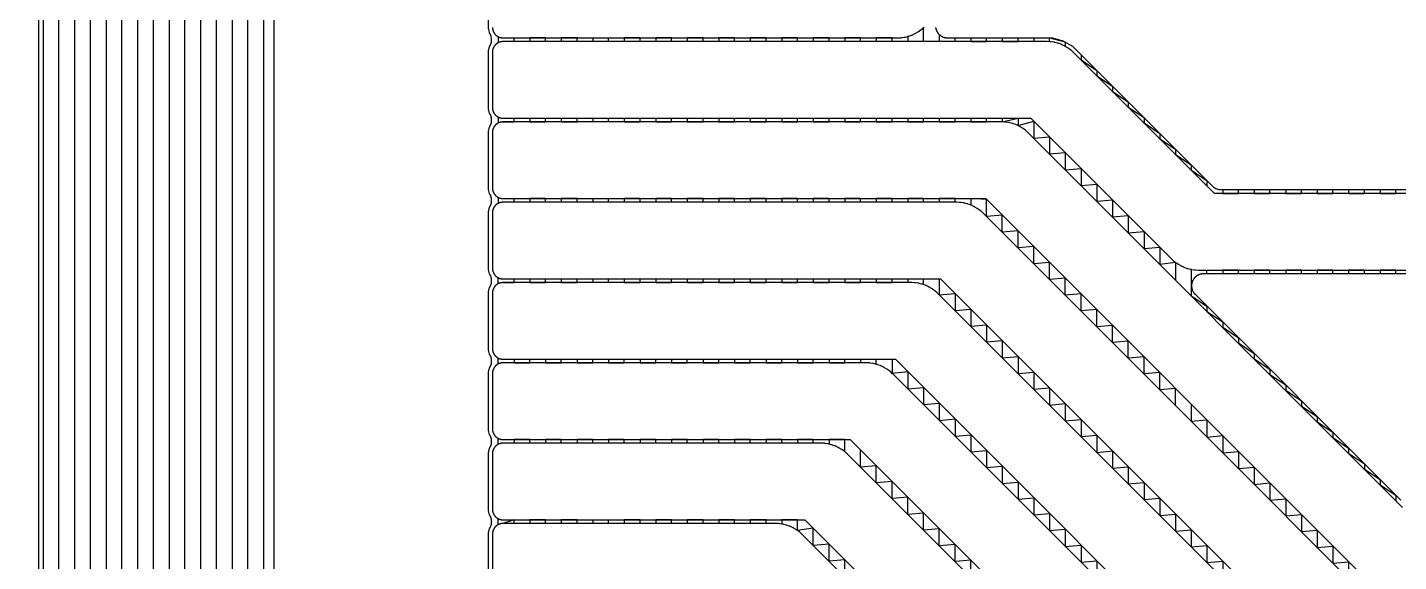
# Model space of a CAD drawing. Header units: metres. Extents: x 141.4 to 191.3, y -114.8 to -61.9.
# Drawn here: x 174.16 to 185.26, y -82.17 to -77.85 of the extents above; entities that cross this region are included whole.
import ezdxf

# ---------------------------------------------------------------- set-up
doc = ezdxf.new("R2010")
doc.units = ezdxf.units.M

msp = doc.modelspace()

# ---------------------------------------------------------------- linework, layer by layer
for points in [[(174.287, -65.08), (174.287, -87.218), (174.16, -87.218), (174.16, -86.706)], [(174.16, -86.171), (174.16, -86.361), (174.415, -87.218), (174.415, -65.08), (174.542, -65.08), (174.542, -87.218), (174.67, -87.218), (174.67, -65.08), (174.797, -65.08), (174.797, -87.22)], [(174.251, -86.075), (174.251, -65.08), (176.155, -65.08), (176.155, -88.292)], [(174.925, -87.243), (174.925, -65.08), (175.052, -65.08), (175.052, -87.299)], [(175.18, -87.399), (175.18, -65.08), (175.307, -65.08), (175.307, -87.526)], [(175.435, -87.654), (175.435, -65.08), (175.562, -65.08), (175.562, -87.781)], [(175.69, -87.909), (175.69, -65.08), (175.817, -65.08), (175.817, -88.036)], [(175.945, -88.164), (175.945, -65.08), (176.072, -65.08), (176.072, -88.291)], [(177.894, -82.409), (177.894, -81.937), (177.896, -81.93), (177.901, -81.903), (177.902, -81.902), (177.903, -81.9), (177.904, -81.898), (177.905, -81.896), (177.906, -81.894), (177.907, -81.893), (177.908, -81.891), (177.909, -81.889), (177.91, -81.887), (177.912, -81.883), (177.912, -81.881), (177.913, -81.879), (177.914, -81.877), (177.914, -81.875), (177.915, -81.873), (177.916, -81.871), (177.916, -81.869), (177.916, -81.867), (177.917, -81.865), (177.917, -81.863), (177.917, -81.861), (177.918, -81.859), (177.918, -81.856), (177.918, -81.854), (177.918, -81.852), (177.918, -81.85), (177.918, -81.848), (177.918, -81.846), (177.918, -81.844), (177.918, -81.842), (177.917, -81.84), (177.917, -81.838), (177.917, -81.836), (177.916, -81.834), (177.915, -81.825), (177.914, -81.823), (177.914, -81.821), (177.913, -81.819), (177.913, -81.817), (177.912, -81.815), (177.911, -81.813), (177.911, -81.811), (177.91, -81.809), (177.909, -81.807), (177.908, -81.805), (177.907, -81.803), (177.906, -81.802), (177.905, -81.8), (177.904, -81.798), (177.903, -81.796), (177.902, -81.794), (177.901, -81.793), (177.894, -81.759), (177.894, -81.287), (177.896, -81.28), (177.901, -81.253), (177.902, -81.252), (177.903, -81.25), (177.904, -81.248), (177.905, -81.246), (177.906, -81.244), (177.907, -81.243), (177.908, -81.241), (177.909, -81.239), (177.91, -81.237), (177.912, -81.233), (177.912, -81.231), (177.913, -81.229), (177.914, -81.227), (177.914, -81.225), (177.915, -81.223), (177.916, -81.221), (177.916, -81.219), (177.916, -81.217), (177.917, -81.215), (177.917, -81.213), (177.917, -81.211), (177.918, -81.209), (177.918, -81.206), (177.918, -81.204), (177.918, -81.202), (177.918, -81.2), (177.918, -81.198), (177.918, -81.196), (177.918, -81.194), (177.918, -81.192), (177.917, -81.19), (177.917, -81.188), (177.917, -81.186), (177.916, -81.184), (177.915, -81.175), (177.914, -81.173), (177.914, -81.171), (177.913, -81.169), (177.913, -81.167), (177.912, -81.165), (177.911, -81.163), (177.911, -81.161), (177.91, -81.159), (177.909, -81.157), (177.908, -81.155), (177.907, -81.153), (177.906, -81.152), (177.905, -81.15), (177.904, -81.148), (177.903, -81.146), (177.902, -81.144), (177.901, -81.143), (177.894, -81.109), (177.894, -80.637), (177.901, -80.603), (177.902, -80.602), (177.903, -80.6), (177.904, -80.598), (177.905, -80.596), (177.906, -80.594), (177.907, -80.593), (177.908, -80.591), (177.909, -80.589), (177.91, -80.587), (177.912, -80.583), (177.912, -80.581), (177.913, -80.579), (177.914, -80.577), (177.914, -80.575), (177.915, -80.573), (177.916, -80.571), (177.916, -80.569), (177.916, -80.567), (177.917, -80.565), (177.917, -80.563), (177.917, -80.561), (177.918, -80.559), (177.918, -80.556), (177.918, -80.554), (177.918, -80.552), (177.918, -80.55), (177.918, -80.548), (177.918, -80.546), (177.918, -80.544), (177.918, -80.542), (177.917, -80.54), (177.917, -80.538), (177.917, -80.536), (177.916, -80.534), (177.915, -80.525), (177.914, -80.523), (177.914, -80.521), (177.913, -80.519), (177.913, -80.517), (177.912, -80.515), (177.911, -80.513), (177.911, -80.511), (177.91, -80.509), (177.909, -80.507), (177.908, -80.505), (177.907, -80.503), (177.906, -80.502), (177.905, -80.5), (177.904, -80.498), (177.903, -80.496), (177.902, -80.494), (177.901, -80.493), (177.894, -80.459), (177.894, -79.987), (177.901, -79.953), (177.902, -79.952), (177.903, -79.95), (177.904, -79.948), (177.905, -79.946), (177.906, -79.944), (177.907, -79.943), (177.908, -79.941), (177.909, -79.939), (177.91, -79.937), (177.912, -79.933), (177.912, -79.931), (177.913, -79.929), (177.914, -79.927), (177.914, -79.925), (177.915, -79.923), (177.916, -79.921), (177.916, -79.919), (177.916, -79.917), (177.917, -79.915), (177.917, -79.913), (177.917, -79.911), (177.918, -79.909), (177.918, -79.906), (177.918, -79.904), (177.918, -79.902), (177.918, -79.9), (177.918, -79.898), (177.918, -79.896), (177.918, -79.894), (177.918, -79.892), (177.917, -79.89), (177.917, -79.888), (177.917, -79.886), (177.916, -79.884), (177.915, -79.875), (177.914, -79.873), (177.914, -79.871), (177.913, -79.869), (177.913, -79.867), (177.912, -79.865), (177.911, -79.863), (177.911, -79.861), (177.91, -79.859), (177.909, -79.857), (177.908, -79.855), (177.907, -79.853), (177.906, -79.852), (177.905, -79.85), (177.904, -79.848), (177.903, -79.846), (177.902, -79.844), (177.901, -79.843), (177.894, -79.809), (177.894, -79.337), (177.896, -79.33), (177.901, -79.303), (177.902, -79.302), (177.903, -79.3), (177.904, -79.298), (177.905, -79.296), (177.906, -79.294), (177.907, -79.293), (177.908, -79.291), (177.909, -79.289), (177.91, -79.287), (177.912, -79.283), (177.912, -79.281), (177.913, -79.279), (177.914, -79.277), (177.914, -79.275), (177.915, -79.273), (177.916, -79.271), (177.916, -79.269), (177.916, -79.267), (177.917, -79.265), (177.917, -79.263), (177.917, -79.261), (177.918, -79.259), (177.918, -79.256), (177.918, -79.254), (177.918, -79.252), (177.918, -79.25), (177.918, -79.248), (177.918, -79.246), (177.918, -79.244), (177.918, -79.242), (177.917, -79.24), (177.917, -79.238), (177.917, -79.236), (177.916, -79.234), (177.915, -79.225), (177.914, -79.223), (177.914, -79.221), (177.913, -79.219), (177.913, -79.217), (177.912, -79.215), (177.911, -79.213), (177.911, -79.211), (177.91, -79.209), (177.909, -79.207), (177.908, -79.205), (177.907, -79.203), (177.906, -79.202), (177.905, -79.2), (177.904, -79.198), (177.903, -79.196), (177.902, -79.194), (177.901, -79.193), (177.894, -79.159), (177.894, -78.687), (177.899, -78.666), (177.901, -78.653), (177.902, -78.652), (177.903, -78.65), (177.904, -78.648), (177.905, -78.646), (177.906, -78.644), (177.907, -78.643), (177.908, -78.641), (177.909, -78.639), (177.91, -78.637), (177.912, -78.633), (177.912, -78.631), (177.913, -78.629), (177.914, -78.627), (177.914, -78.625), (177.915, -78.623), (177.916, -78.621), (177.916, -78.619), (177.916, -78.617), (177.917, -78.615), (177.917, -78.613), (177.917, -78.611), (177.918, -78.609), (177.918, -78.606), (177.918, -78.604), (177.918, -78.602), (177.918, -78.6), (177.918, -78.598), (177.918, -78.596), (177.918, -78.594), (177.918, -78.592), (177.917, -78.59), (177.917, -78.588), (177.917, -78.586), (177.916, -78.584), (177.915, -78.575), (177.914, -78.573), (177.914, -78.571), (177.913, -78.569), (177.913, -78.567), (177.912, -78.565), (177.911, -78.563), (177.911, -78.561), (177.91, -78.559), (177.909, -78.557), (177.908, -78.555), (177.907, -78.553), (177.906, -78.552), (177.905, -78.55), (177.904, -78.548), (177.903, -78.546), (177.902, -78.544), (177.901, -78.543), (177.894, -78.509), (177.894, -78.037), (177.901, -78.003), (177.902, -78.002), (177.903, -78), (177.904, -77.998), (177.905, -77.996), (177.906, -77.994), (177.907, -77.993), (177.908, -77.991), (177.909, -77.989), (177.91, -77.987), (177.912, -77.983), (177.912, -77.981), (177.913, -77.979), (177.914, -77.977), (177.914, -77.975), (177.915, -77.973), (177.916, -77.971), (177.916, -77.969), (177.916, -77.967), (177.917, -77.965), (177.917, -77.963), (177.917, -77.961), (177.918, -77.959), (177.918, -77.956), (177.918, -77.954), (177.918, -77.952), (177.918, -77.95), (177.918, -77.948), (177.918, -77.946), (177.918, -77.944), (177.918, -77.942), (177.917, -77.94), (177.917, -77.938), (177.917, -77.936), (177.916, -77.934), (177.915, -77.925), (177.914, -77.923), (177.914, -77.921), (177.913, -77.919), (177.913, -77.917), (177.912, -77.915), (177.911, -77.913), (177.911, -77.911), (177.91, -77.909), (177.909, -77.907), (177.908, -77.905), (177.907, -77.903), (177.906, -77.902), (177.905, -77.9), (177.904, -77.898), (177.903, -77.896), (177.902, -77.894), (177.901, -77.893), (177.895, -77.86), (177.894, -77.859), (177.894, -77.387)], [(177.925, -77.848), (177.925, -77.85), (177.925, -77.852), (177.925, -77.854), (177.925, -77.856), (177.926, -77.858), (177.926, -77.86), (177.926, -77.863), (177.927, -77.865), (177.927, -77.867), (177.928, -77.869), (177.928, -77.871), (177.929, -77.873), (177.929, -77.875), (177.93, -77.877), (177.931, -77.879), (177.931, -77.881), (177.932, -77.882), (177.933, -77.884), (177.934, -77.886), (177.935, -77.888), (177.936, -77.89), (177.937, -77.892), (177.938, -77.893), (177.939, -77.895), (177.941, -77.897), (177.942, -77.899), (177.943, -77.9), (177.944, -77.902), (177.946, -77.904), (177.947, -77.905), (177.948, -77.907), (177.95, -77.908), (177.951, -77.91), (177.953, -77.911), (177.954, -77.912), (177.956, -77.914), (177.958, -77.915), (177.959, -77.916), (177.961, -77.917), (177.963, -77.919), (177.965, -77.92), (177.966, -77.921), (177.968, -77.922), (177.97, -77.923), (177.972, -77.924), (177.974, -77.925), (177.976, -77.926), (177.977, -77.927), (177.979, -77.927), (177.981, -77.928), (177.983, -77.929), (177.985, -77.929), (177.987, -77.93), (177.989, -77.93), (177.991, -77.931), (177.993, -77.931), (177.995, -77.932), (177.998, -77.932), (178, -77.932), (178.002, -77.933), (178.004, -77.933), (178.006, -77.933), (178.008, -77.933), (178.01, -77.933), (178.806, -77.933), (178.806, -77.933), (178.808, -77.933), (178.81, -77.933), (181.203, -77.933), (181.205, -77.933), (181.207, -77.933), (181.229, -77.932), (181.231, -77.932), (181.233, -77.932), (181.235, -77.931), (181.238, -77.931), (181.259, -77.928), (181.261, -77.928), (181.263, -77.927), (181.266, -77.927), (181.268, -77.926), (181.289, -77.921), (181.291, -77.92), (181.293, -77.92), (181.295, -77.919), (181.297, -77.918), (181.318, -77.911), (181.32, -77.91), (181.322, -77.91), (181.324, -77.909), (181.325, -77.908), (181.345, -77.898), (181.347, -77.897), (181.349, -77.896), (181.351, -77.895), (181.353, -77.894), (181.372, -77.883), (181.374, -77.882), (181.375, -77.881), (181.377, -77.88), (181.379, -77.878), (181.396, -77.865), (181.398, -77.864), (181.4, -77.863), (181.401, -77.861), (181.403, -77.86), (181.419, -77.845)], [(177.972, -77.924), (177.972, -77.972)], [(178.737, -77.933), (178.737, -77.963), (178.61, -77.963), (178.61, -77.933), (178.482, -77.933), (178.482, -77.963), (178.355, -77.963), (178.355, -77.933), (178.227, -77.933), (178.227, -77.963), (178.1, -77.963), (178.1, -77.933)], [(181.287, -77.921), (181.287, -77.963), (181.16, -77.963), (181.16, -77.933), (181.032, -77.933), (181.032, -77.963), (180.905, -77.963), (180.905, -77.933), (180.777, -77.933), (180.777, -77.963), (180.65, -77.963), (180.65, -77.933), (180.522, -77.933), (180.522, -77.963), (180.395, -77.963), (180.395, -77.933), (180.267, -77.933), (180.267, -77.963), (180.14, -77.963), (180.14, -77.933), (180.012, -77.933), (180.012, -77.963), (179.885, -77.963), (179.885, -77.933), (179.757, -77.933), (179.757, -77.963), (179.63, -77.963), (179.63, -77.933), (179.502, -77.933), (179.502, -77.963), (179.375, -77.963), (179.375, -77.933), (179.247, -77.933), (179.247, -77.963), (179.12, -77.963), (179.12, -77.933), (178.992, -77.933), (178.992, -77.963), (178.865, -77.963), (178.865, -77.933)], [(181.542, -77.907), (181.542, -77.963), (181.415, -77.963), (181.415, -77.849)], [(181.512, -77.848), (181.513, -77.851), (181.513, -77.853), (181.514, -77.855), (181.514, -77.857), (181.515, -77.859), (181.515, -77.861), (181.516, -77.863), (181.516, -77.865), (181.517, -77.867), (181.518, -77.869), (181.521, -77.877), (181.522, -77.879), (181.523, -77.88), (181.524, -77.882), (181.525, -77.884), (181.526, -77.886), (181.527, -77.888), (181.528, -77.89), (181.529, -77.891), (181.53, -77.893), (181.532, -77.895), (181.533, -77.896), (181.534, -77.898), (181.536, -77.9), (181.537, -77.901), (181.538, -77.903), (181.54, -77.904), (181.541, -77.906), (181.543, -77.907), (181.544, -77.908), (181.546, -77.91), (181.548, -77.911), (181.549, -77.912), (181.551, -77.914), (181.553, -77.915), (181.554, -77.916), (181.556, -77.917), (181.558, -77.918), (181.56, -77.919), (181.562, -77.92), (181.564, -77.921), (181.565, -77.922), (181.567, -77.923), (181.575, -77.926), (181.577, -77.927), (181.579, -77.928), (181.581, -77.928), (181.583, -77.929), (181.585, -77.929), (181.587, -77.93), (181.589, -77.93), (181.591, -77.931), (181.593, -77.931), (181.596, -77.932), (181.598, -77.932), (181.6, -77.932), (181.602, -77.932), (181.604, -77.932), (181.606, -77.932), (181.608, -77.932), (182.458, -77.932), (182.544, -77.956), (182.622, -78.001), (183.755, -79.133), (183.756, -79.135), (183.758, -79.136), (183.759, -79.137), (183.761, -79.139), (183.763, -79.14), (183.764, -79.141), (183.766, -79.143), (183.768, -79.144), (183.769, -79.145), (183.771, -79.146), (183.773, -79.147), (183.775, -79.148), (183.777, -79.149), (183.779, -79.15), (183.78, -79.151), (183.782, -79.152), (183.79, -79.155), (183.792, -79.156), (183.794, -79.157), (183.796, -79.157), (183.798, -79.158), (183.8, -79.158), (183.802, -79.159), (183.804, -79.159), (183.806, -79.16), (183.808, -79.16), (183.811, -79.161), (183.813, -79.161), (183.815, -79.161), (183.817, -79.161), (183.819, -79.161), (183.821, -79.161), (183.823, -79.161), (186.724, -79.161)], [(181.67, -77.963), (181.67, -77.932), (181.797, -77.932), (181.797, -77.963), (181.925, -77.963), (181.925, -77.932), (182.052, -77.932), (182.052, -77.963), (182.18, -77.963), (182.18, -77.932), (182.307, -77.932), (182.307, -77.963)], [(182.435, -77.964), (182.435, -77.932), (182.562, -77.966), (182.562, -78.001)], [(186.811, -79.192), (183.77, -79.192), (182.632, -78.054), (182.631, -78.052), (182.629, -78.051), (182.613, -78.036), (182.611, -78.035), (182.61, -78.033), (182.608, -78.032), (182.606, -78.031), (182.589, -78.018), (182.587, -78.016), (182.585, -78.015), (182.584, -78.014), (182.582, -78.013), (182.563, -78.002), (182.561, -78.001), (182.559, -78), (182.557, -77.999), (182.555, -77.998), (182.535, -77.988), (182.534, -77.987), (182.532, -77.986), (182.53, -77.986), (182.528, -77.985), (182.507, -77.978), (182.507, -77.978), (182.505, -77.977), (182.503, -77.976), (182.501, -77.976), (182.499, -77.975), (182.478, -77.97), (182.476, -77.969), (182.473, -77.969), (182.471, -77.968), (182.469, -77.968), (182.448, -77.965), (182.445, -77.965), (182.443, -77.964), (182.441, -77.964), (182.439, -77.964), (182.417, -77.963), (182.415, -77.963), (182.413, -77.963), (178.81, -77.963), (178.808, -77.963), (178.806, -77.963), (178.806, -77.963), (178.01, -77.963), (178.008, -77.963), (178.006, -77.963), (178.004, -77.963), (178.002, -77.963), (178, -77.964), (177.998, -77.964), (177.995, -77.964), (177.993, -77.965), (177.991, -77.965), (177.989, -77.966), (177.987, -77.966), (177.985, -77.967), (177.983, -77.967), (177.981, -77.968), (177.979, -77.969), (177.977, -77.969), (177.976, -77.97), (177.974, -77.971), (177.972, -77.972), (177.97, -77.973), (177.968, -77.974), (177.966, -77.975), (177.965, -77.976), (177.963, -77.977), (177.961, -77.979), (177.959, -77.98), (177.958, -77.981), (177.956, -77.982), (177.954, -77.984), (177.953, -77.985), (177.951, -77.986), (177.95, -77.988), (177.948, -77.989), (177.947, -77.991), (177.946, -77.992), (177.944, -77.994), (177.943, -77.996), (177.942, -77.997), (177.941, -77.999), (177.939, -78.001), (177.938, -78.003), (177.937, -78.004), (177.936, -78.006), (177.935, -78.008), (177.934, -78.01), (177.933, -78.012), (177.932, -78.014), (177.931, -78.015), (177.931, -78.017), (177.93, -78.019), (177.929, -78.021), (177.929, -78.023), (177.928, -78.025), (177.928, -78.027), (177.927, -78.029), (177.927, -78.031), (177.926, -78.033), (177.926, -78.036), (177.926, -78.038), (177.925, -78.04), (177.925, -78.042), (177.925, -78.044), (177.925, -78.046), (177.925, -78.048), (177.925, -78.498)], [(182.69, -78.068), (182.69, -78.111), (182.817, -78.196), (182.817, -78.239), (182.945, -78.323), (182.945, -78.366), (183.072, -78.451), (183.072, -78.494), (183.2, -78.578), (183.2, -78.621), (183.327, -78.706), (183.327, -78.749), (183.455, -78.833), (183.455, -78.876), (183.582, -78.961), (183.582, -79.004), (183.71, -79.088), (183.71, -79.131)], [(177.925, -78.498), (177.925, -78.5), (177.925, -78.502), (177.925, -78.504), (177.925, -78.506), (177.926, -78.508), (177.926, -78.51), (177.926, -78.513), (177.927, -78.515), (177.927, -78.517), (177.928, -78.519), (177.928, -78.521), (177.929, -78.523), (177.929, -78.525), (177.93, -78.527), (177.931, -78.529), (177.931, -78.531), (177.932, -78.532), (177.933, -78.534), (177.934, -78.536), (177.935, -78.538), (177.936, -78.54), (177.937, -78.542), (177.938, -78.543), (177.939, -78.545), (177.941, -78.547), (177.942, -78.549), (177.943, -78.55), (177.944, -78.552), (177.946, -78.554), (177.947, -78.555), (177.948, -78.557), (177.95, -78.558), (177.951, -78.56), (177.953, -78.561), (177.954, -78.562), (177.956, -78.564), (177.958, -78.565), (177.959, -78.566), (177.961, -78.567), (177.963, -78.569), (177.965, -78.57), (177.966, -78.571), (177.968, -78.572), (177.97, -78.573), (177.972, -78.574), (177.974, -78.575), (177.976, -78.576), (177.977, -78.577), (177.979, -78.577), (177.981, -78.578), (177.983, -78.579), (177.985, -78.579), (177.987, -78.58), (177.989, -78.58), (177.991, -78.581), (177.993, -78.581), (177.995, -78.582), (177.998, -78.582), (178, -78.582), (178.002, -78.583), (178.004, -78.583), (178.006, -78.583), (178.008, -78.583), (178.01, -78.583), (178.806, -78.583), (178.806, -78.583), (178.808, -78.583), (178.81, -78.583), (182.285, -78.583), (183.423, -79.721), (183.424, -79.723), (183.426, -79.724), (183.442, -79.739), (183.444, -79.74), (183.445, -79.742), (183.447, -79.743), (183.449, -79.744), (183.466, -79.757), (183.468, -79.759), (183.47, -79.76), (183.471, -79.761), (183.473, -79.762), (183.492, -79.773), (183.494, -79.774), (183.496, -79.775), (183.498, -79.776), (183.5, -79.777), (183.52, -79.787), (183.521, -79.788), (183.523, -79.789), (183.525, -79.789), (183.527, -79.79), (183.548, -79.797), (183.548, -79.797), (183.548, -79.798), (183.55, -79.798), (183.552, -79.799), (183.554, -79.799), (183.556, -79.8), (183.577, -79.805), (183.579, -79.806), (183.582, -79.806), (183.584, -79.807), (183.586, -79.807), (183.607, -79.81), (183.61, -79.81), (183.612, -79.811), (183.614, -79.811), (183.616, -79.811), (183.638, -79.812), (183.64, -79.812), (183.642, -79.812), (186.811, -79.812)], [(177.972, -78.574), (177.972, -78.622)], [(185.294, -81.732), (182.266, -78.704), (182.265, -78.702), (182.263, -78.701), (182.247, -78.686), (182.245, -78.685), (182.244, -78.683), (182.242, -78.682), (182.24, -78.681), (182.223, -78.668), (182.221, -78.666), (182.219, -78.665), (182.218, -78.664), (182.216, -78.663), (182.197, -78.652), (182.195, -78.651), (182.193, -78.65), (182.191, -78.649), (182.189, -78.648), (182.169, -78.638), (182.168, -78.637), (182.166, -78.636), (182.164, -78.636), (182.162, -78.635), (182.141, -78.628), (182.141, -78.628), (182.141, -78.627), (182.139, -78.627), (182.137, -78.626), (182.135, -78.626), (182.133, -78.625), (182.112, -78.62), (182.11, -78.619), (182.107, -78.619), (182.105, -78.618), (182.103, -78.618), (182.082, -78.615), (182.079, -78.615), (182.077, -78.614), (182.075, -78.614), (182.073, -78.614), (182.051, -78.613), (182.049, -78.613), (182.047, -78.613), (178.81, -78.613), (178.808, -78.613), (178.806, -78.613), (178.806, -78.613), (178.01, -78.613), (178.1, -78.613), (178.1, -78.583), (178.227, -78.583), (178.227, -78.613), (178.355, -78.613), (178.355, -78.583), (178.482, -78.583), (178.482, -78.613), (178.61, -78.613), (178.61, -78.583), (178.737, -78.583), (178.737, -78.613)], [(178.865, -78.613), (178.865, -78.583), (178.992, -78.583), (178.992, -78.613), (179.12, -78.613), (179.12, -78.583), (179.247, -78.583), (179.247, -78.613), (179.375, -78.613), (179.375, -78.583), (179.502, -78.583), (179.502, -78.613), (179.63, -78.613), (179.63, -78.583), (179.757, -78.583), (179.757, -78.613), (179.885, -78.613), (179.885, -78.583), (180.012, -78.583), (180.012, -78.613), (180.14, -78.613), (180.14, -78.583), (180.267, -78.583), (180.267, -78.613), (180.395, -78.613), (180.395, -78.583), (180.522, -78.583), (180.522, -78.613), (180.65, -78.613), (180.65, -78.583), (180.777, -78.583), (180.777, -78.613), (180.905, -78.613), (180.905, -78.583), (181.032, -78.583), (181.032, -78.613), (181.16, -78.613), (181.16, -78.583), (181.287, -78.583), (181.287, -78.613), (181.415, -78.613), (181.415, -78.583), (181.542, -78.583), (181.542, -78.613), (181.67, -78.613), (181.67, -78.583), (181.797, -78.583), (181.797, -78.613), (181.925, -78.613), (181.925, -78.583), (182.052, -78.583), (182.052, -78.613), (182.18, -78.583), (182.18, -78.643), (182.307, -78.606), (182.307, -78.745), (182.435, -78.734), (182.435, -78.872), (182.562, -78.861), (182.562, -79), (182.69, -78.989), (182.69, -79.127), (182.817, -79.116), (182.817, -79.255), (182.945, -79.244), (182.945, -79.382), (183.072, -79.371), (183.072, -79.51), (183.2, -79.499), (183.2, -79.637), (183.327, -79.626), (183.327, -79.765), (183.455, -79.749), (183.455, -79.892)], [(178.01, -78.613), (178.008, -78.613), (178.006, -78.613), (178.004, -78.613), (178.002, -78.613), (178, -78.614), (177.998, -78.614), (177.995, -78.614), (177.993, -78.615), (177.991, -78.615), (177.989, -78.616), (177.987, -78.616), (177.985, -78.617), (177.983, -78.617), (177.981, -78.618), (177.979, -78.619), (177.977, -78.619), (177.976, -78.62), (177.974, -78.621), (177.972, -78.622), (177.97, -78.623), (177.968, -78.624), (177.966, -78.625), (177.965, -78.626), (177.963, -78.627), (177.961, -78.629), (177.959, -78.63), (177.958, -78.631), (177.956, -78.632), (177.954, -78.634), (177.953, -78.635), (177.951, -78.636), (177.95, -78.638), (177.948, -78.639), (177.947, -78.641), (177.946, -78.642), (177.944, -78.644), (177.943, -78.646), (177.942, -78.647), (177.941, -78.649), (177.939, -78.651), (177.938, -78.653), (177.937, -78.654), (177.936, -78.656), (177.935, -78.658), (177.934, -78.66), (177.933, -78.662), (177.932, -78.664), (177.931, -78.665), (177.931, -78.667), (177.93, -78.669), (177.929, -78.671), (177.929, -78.673), (177.928, -78.675), (177.928, -78.677), (177.927, -78.679), (177.927, -78.681), (177.926, -78.683), (177.926, -78.686), (177.926, -78.688), (177.925, -78.69), (177.925, -78.692), (177.925, -78.694), (177.925, -78.696), (177.925, -78.698), (177.925, -79.148), (177.925, -79.15), (177.925, -79.152), (177.925, -79.154), (177.925, -79.156), (177.926, -79.158), (177.926, -79.16), (177.926, -79.163), (177.927, -79.165), (177.927, -79.167), (177.928, -79.169), (177.928, -79.171), (177.929, -79.173), (177.929, -79.175), (177.93, -79.177), (177.931, -79.179), (177.931, -79.181), (177.932, -79.182), (177.933, -79.184), (177.934, -79.186), (177.935, -79.188), (177.936, -79.19), (177.937, -79.192), (177.938, -79.193), (177.939, -79.195), (177.941, -79.197), (177.942, -79.199), (177.943, -79.2), (177.944, -79.202), (177.946, -79.204), (177.947, -79.205), (177.948, -79.207), (177.95, -79.208), (177.951, -79.21), (177.953, -79.211), (177.954, -79.212), (177.956, -79.214), (177.958, -79.215), (177.959, -79.216), (177.961, -79.217), (177.963, -79.219), (177.965, -79.22), (177.966, -79.221), (177.968, -79.222), (177.97, -79.223), (177.972, -79.224), (177.974, -79.225), (177.976, -79.226), (177.977, -79.227), (177.979, -79.227), (177.981, -79.228), (177.983, -79.229), (177.985, -79.229), (177.987, -79.23), (177.989, -79.23), (177.991, -79.231), (177.993, -79.231), (177.995, -79.232), (177.998, -79.232), (178, -79.232), (178.002, -79.233), (178.004, -79.233), (178.006, -79.233), (178.008, -79.233), (178.01, -79.233), (178.806, -79.233), (178.806, -79.233), (178.808, -79.233), (178.81, -79.233), (181.919, -79.233), (184.947, -82.261)], [(186.813, -84.266), (181.9, -79.354), (181.899, -79.352), (181.897, -79.351), (181.881, -79.336), (181.879, -79.335), (181.878, -79.333), (181.876, -79.332), (181.874, -79.331), (181.857, -79.318), (181.855, -79.316), (181.853, -79.315), (181.852, -79.314), (181.85, -79.313), (181.831, -79.302), (181.829, -79.301), (181.827, -79.3), (181.825, -79.299), (181.823, -79.298), (181.803, -79.288), (181.802, -79.287), (181.8, -79.286), (181.798, -79.286), (181.796, -79.285), (181.775, -79.278), (181.775, -79.278), (181.773, -79.277), (181.771, -79.276), (181.769, -79.276), (181.767, -79.275), (181.746, -79.27), (181.744, -79.269), (181.741, -79.269), (181.739, -79.268), (181.737, -79.268), (181.716, -79.265), (181.713, -79.265), (181.711, -79.264), (181.709, -79.264), (181.707, -79.264), (181.685, -79.263), (181.683, -79.263), (181.681, -79.263), (178.81, -79.263), (178.808, -79.263), (178.806, -79.263), (178.806, -79.263), (178.01, -79.263), (178.008, -79.263), (178.006, -79.263), (178.004, -79.263), (178.002, -79.263), (178, -79.264), (177.998, -79.264), (177.995, -79.264), (177.993, -79.265), (177.991, -79.265), (177.989, -79.266), (177.987, -79.266), (177.985, -79.267), (177.983, -79.267), (177.981, -79.268), (177.979, -79.269), (177.977, -79.269), (177.976, -79.27), (177.974, -79.271), (177.972, -79.272), (177.97, -79.273), (177.968, -79.274), (177.966, -79.275), (177.965, -79.276), (177.963, -79.277), (177.961, -79.279), (177.959, -79.28), (177.958, -79.281), (177.956, -79.282), (177.954, -79.284), (177.953, -79.285), (177.951, -79.286), (177.95, -79.288), (177.948, -79.289), (177.947, -79.291), (177.946, -79.292), (177.944, -79.294), (177.943, -79.296), (177.942, -79.297), (177.941, -79.299), (177.939, -79.301), (177.938, -79.303), (177.937, -79.304), (177.936, -79.306), (177.935, -79.308), (177.934, -79.31), (177.933, -79.312), (177.932, -79.314), (177.931, -79.315), (177.931, -79.317), (177.93, -79.319), (177.929, -79.321), (177.929, -79.323), (177.928, -79.325), (177.928, -79.327), (177.927, -79.329), (177.927, -79.331), (177.926, -79.333), (177.926, -79.336), (177.926, -79.338), (177.925, -79.34), (177.925, -79.342), (177.925, -79.344), (177.925, -79.346), (177.925, -79.348), (177.925, -79.798)], [(177.972, -79.224), (177.972, -79.272)], [(178.737, -79.233), (178.737, -79.263), (178.61, -79.263), (178.61, -79.233), (178.482, -79.233), (178.482, -79.263), (178.355, -79.263), (178.355, -79.233), (178.227, -79.233), (178.227, -79.263), (178.1, -79.263), (178.1, -79.233)], [(181.67, -79.263), (181.67, -79.233), (181.542, -79.233), (181.542, -79.263), (181.415, -79.263), (181.415, -79.233), (181.287, -79.233), (181.287, -79.263), (181.16, -79.263), (181.16, -79.233), (181.032, -79.233), (181.032, -79.263), (180.905, -79.263), (180.905, -79.233), (180.777, -79.233), (180.777, -79.263), (180.65, -79.263), (180.65, -79.233), (180.522, -79.233), (180.522, -79.263), (180.395, -79.263), (180.395, -79.233), (180.267, -79.233), (180.267, -79.263), (180.14, -79.263), (180.14, -79.233), (180.012, -79.233), (180.012, -79.263), (179.885, -79.263), (179.885, -79.233), (179.757, -79.233), (179.757, -79.263), (179.63, -79.263), (179.63, -79.233), (179.502, -79.233), (179.502, -79.263), (179.375, -79.263), (179.375, -79.233), (179.247, -79.233), (179.247, -79.263), (179.12, -79.263), (179.12, -79.233), (178.992, -79.233), (178.992, -79.263), (178.865, -79.263), (178.865, -79.233)], [(183.455, -80.908), (183.455, -80.77), (183.327, -80.781), (183.327, -80.642), (183.2, -80.653), (183.2, -80.515), (183.072, -80.526), (183.072, -80.387), (182.945, -80.398), (182.945, -80.26), (182.817, -80.271), (182.817, -80.132), (182.69, -80.143), (182.69, -80.005), (182.562, -80.016), (182.562, -79.877), (182.435, -79.888), (182.435, -79.75), (182.307, -79.761), (182.307, -79.622), (182.18, -79.633), (182.18, -79.495), (182.052, -79.506), (182.052, -79.367), (181.925, -79.378), (181.925, -79.24), (181.797, -79.233), (181.797, -79.286)], [(183.837, -79.161), (183.837, -79.192), (183.965, -79.192), (183.965, -79.161), (184.092, -79.161), (184.092, -79.192), (184.22, -79.192), (184.22, -79.161), (184.347, -79.161), (184.347, -79.192), (184.475, -79.192), (184.475, -79.161), (184.602, -79.161), (184.602, -79.192), (184.73, -79.192), (184.73, -79.161), (184.857, -79.161), (184.857, -79.192), (184.985, -79.192), (184.985, -79.161), (185.112, -79.161), (185.112, -79.192), (185.24, -79.192), (185.24, -79.161), (185.367, -79.161)], [(177.925, -79.798), (177.925, -79.8), (177.925, -79.802), (177.925, -79.804), (177.925, -79.806), (177.926, -79.808), (177.926, -79.81), (177.926, -79.813), (177.927, -79.815), (177.927, -79.817), (177.928, -79.819), (177.928, -79.821), (177.929, -79.823), (177.929, -79.825), (177.93, -79.827), (177.931, -79.829), (177.931, -79.831), (177.932, -79.832), (177.933, -79.834), (177.934, -79.836), (177.935, -79.838), (177.936, -79.84), (177.937, -79.842), (177.938, -79.843), (177.939, -79.845), (177.941, -79.847), (177.942, -79.849), (177.943, -79.85), (177.944, -79.852), (177.946, -79.854), (177.947, -79.855), (177.948, -79.857), (177.95, -79.858), (177.951, -79.86), (177.953, -79.861), (177.954, -79.862), (177.956, -79.864), (177.958, -79.865), (177.959, -79.866), (177.961, -79.867), (177.963, -79.869), (177.965, -79.87), (177.966, -79.871), (177.968, -79.872), (177.97, -79.873), (177.972, -79.874), (177.974, -79.875), (177.976, -79.876), (177.977, -79.877), (177.979, -79.877), (177.981, -79.878), (177.983, -79.879), (177.985, -79.879), (177.987, -79.88), (177.989, -79.88), (177.991, -79.881), (177.993, -79.881), (177.995, -79.882), (177.998, -79.882), (178, -79.882), (178.002, -79.883), (178.004, -79.883), (178.006, -79.883), (178.008, -79.883), (178.01, -79.883), (178.806, -79.883), (178.806, -79.883), (178.808, -79.883), (178.81, -79.883), (181.553, -79.883), (186.471, -84.801)], [(183.582, -79.806), (183.582, -80.02), (183.71, -80.104), (183.71, -80.147), (183.837, -80.232), (183.837, -80.275), (183.965, -80.359), (183.965, -80.402), (184.092, -80.487), (184.092, -80.53), (184.22, -80.614), (184.22, -80.657), (184.347, -80.742), (184.347, -80.785), (184.475, -80.869), (184.475, -80.912), (184.602, -80.997), (184.602, -81.04), (184.73, -81.124), (184.73, -81.167), (184.857, -81.252), (184.857, -81.295), (184.985, -81.379), (184.985, -81.422), (185.112, -81.507), (185.112, -81.55), (185.24, -81.634), (185.24, -81.677)], [(185.367, -79.843), (185.24, -79.843), (185.24, -79.812), (185.112, -79.812), (185.112, -79.843), (184.985, -79.843), (184.985, -79.812), (184.857, -79.812), (184.857, -79.843), (184.73, -79.843), (184.73, -79.812), (184.602, -79.812), (184.602, -79.843), (184.475, -79.843), (184.475, -79.812), (184.347, -79.812), (184.347, -79.843), (184.22, -79.843), (184.22, -79.812), (184.092, -79.812), (184.092, -79.843), (183.965, -79.843), (183.965, -79.812), (183.837, -79.812), (183.837, -79.843), (183.71, -79.843), (183.71, -79.812)], [(178.01, -79.913), (178.008, -79.913), (178.006, -79.913), (178.004, -79.913), (178.002, -79.913), (178, -79.914), (177.998, -79.914), (177.995, -79.914), (177.993, -79.915), (177.991, -79.915), (177.989, -79.916), (177.987, -79.916), (177.985, -79.917), (177.983, -79.917), (177.981, -79.918), (177.979, -79.919), (177.977, -79.919), (177.976, -79.92), (177.974, -79.921), (177.972, -79.922), (177.97, -79.923), (177.968, -79.924), (177.966, -79.925), (177.965, -79.926), (177.963, -79.927), (177.961, -79.929), (177.959, -79.93), (177.958, -79.931), (177.956, -79.932), (177.954, -79.934), (177.953, -79.935), (177.951, -79.936), (177.95, -79.938), (177.948, -79.939), (177.947, -79.941), (177.946, -79.942), (177.944, -79.944), (177.943, -79.946), (177.942, -79.947), (177.941, -79.949), (177.939, -79.951), (177.938, -79.953), (177.937, -79.954), (177.936, -79.956), (177.935, -79.958), (177.934, -79.96), (177.933, -79.962), (177.932, -79.964), (177.931, -79.965), (177.931, -79.967), (177.93, -79.969), (177.929, -79.971), (177.929, -79.973), (177.928, -79.975), (177.928, -79.977), (177.927, -79.979), (177.927, -79.981), (177.926, -79.983), (177.926, -79.986), (177.926, -79.988), (177.925, -79.99), (177.925, -79.992), (177.925, -79.994), (177.925, -79.996), (177.925, -79.998), (177.925, -80.448), (177.925, -80.45), (177.925, -80.452), (177.925, -80.454), (177.925, -80.456), (177.926, -80.458), (177.926, -80.46), (177.926, -80.463), (177.927, -80.465), (177.927, -80.467), (177.928, -80.469), (177.928, -80.471), (177.929, -80.473), (177.929, -80.475), (177.93, -80.477), (177.931, -80.479), (177.931, -80.481), (177.932, -80.482), (177.933, -80.484), (177.934, -80.486), (177.935, -80.488), (177.936, -80.49), (177.937, -80.492), (177.938, -80.493), (177.939, -80.495), (177.941, -80.497), (177.942, -80.499), (177.943, -80.5), (177.944, -80.502), (177.946, -80.504), (177.947, -80.505), (177.948, -80.507), (177.95, -80.508), (177.951, -80.51), (177.953, -80.511), (177.954, -80.512), (177.956, -80.514), (177.958, -80.515), (177.959, -80.516), (177.961, -80.517), (177.963, -80.519), (177.965, -80.52), (177.966, -80.521), (177.968, -80.522), (177.97, -80.523), (177.972, -80.524), (177.974, -80.525), (177.976, -80.526), (177.977, -80.527), (177.979, -80.527), (177.981, -80.528), (177.983, -80.529), (177.985, -80.529), (177.987, -80.53), (177.989, -80.53), (177.991, -80.531), (177.993, -80.531), (177.995, -80.532), (177.998, -80.532), (178, -80.532), (178.002, -80.533), (178.004, -80.533), (178.006, -80.533), (178.008, -80.533), (178.01, -80.533), (178.806, -80.533), (178.806, -80.533), (178.808, -80.533), (178.81, -80.533), (181.187, -80.533), (187.075, -86.421)], [(177.972, -79.922), (177.972, -79.874)], [(187.719, -86.188), (181.534, -80.004), (181.533, -80.002), (181.531, -80.001), (181.515, -79.986), (181.513, -79.985), (181.512, -79.983), (181.51, -79.982), (181.508, -79.981), (181.491, -79.968), (181.489, -79.966), (181.487, -79.965), (181.486, -79.964), (181.484, -79.963), (181.465, -79.952), (181.463, -79.951), (181.461, -79.95), (181.459, -79.949), (181.457, -79.948), (181.437, -79.938), (181.436, -79.937), (181.434, -79.936), (181.432, -79.936), (181.43, -79.935), (181.409, -79.928), (181.409, -79.928), (181.409, -79.927), (181.407, -79.927), (181.405, -79.926), (181.403, -79.926), (181.401, -79.925), (181.38, -79.92), (181.378, -79.919), (181.375, -79.919), (181.373, -79.918), (181.371, -79.918), (181.35, -79.915), (181.347, -79.915), (181.345, -79.914), (181.343, -79.914), (181.341, -79.914), (181.319, -79.913), (181.317, -79.913), (181.315, -79.913), (178.81, -79.913), (178.808, -79.913), (178.806, -79.913), (178.806, -79.913), (178.01, -79.913), (178.1, -79.913), (178.1, -79.883), (178.227, -79.883), (178.227, -79.913), (178.355, -79.913), (178.355, -79.883), (178.482, -79.883), (178.482, -79.913), (178.61, -79.913), (178.61, -79.883), (178.737, -79.883), (178.737, -79.913)], [(178.865, -79.913), (178.865, -79.883), (178.992, -79.883), (178.992, -79.913), (179.12, -79.913), (179.12, -79.883), (179.247, -79.883), (179.247, -79.913), (179.375, -79.913), (179.375, -79.883), (179.502, -79.883), (179.502, -79.913), (179.63, -79.913), (179.63, -79.883), (179.757, -79.883), (179.757, -79.913), (179.885, -79.913), (179.885, -79.883), (180.012, -79.883), (180.012, -79.913), (180.14, -79.913), (180.14, -79.883), (180.267, -79.883), (180.267, -79.913), (180.395, -79.913), (180.395, -79.883), (180.522, -79.883), (180.522, -79.913), (180.65, -79.913), (180.65, -79.883), (180.777, -79.883), (180.777, -79.913), (180.905, -79.913), (180.905, -79.883), (181.032, -79.883), (181.032, -79.913), (181.16, -79.913), (181.16, -79.883), (181.287, -79.883), (181.287, -79.913)], [(181.415, -79.93), (181.415, -79.883), (181.542, -79.883), (181.542, -80.012), (181.67, -80.001), (181.67, -80.139), (181.797, -80.128), (181.797, -80.267), (181.925, -80.256), (181.925, -80.394), (182.052, -80.383), (182.052, -80.522), (182.18, -80.511), (182.18, -80.649), (182.307, -80.638), (182.307, -80.777), (182.435, -80.766), (182.435, -80.904), (182.562, -80.893), (182.562, -81.032), (182.69, -81.021), (182.69, -81.159), (182.817, -81.148), (182.817, -81.287), (182.945, -81.276), (182.945, -81.414), (183.072, -81.403), (183.072, -81.542), (183.2, -81.531), (183.2, -81.669), (183.327, -81.658), (183.327, -81.797), (183.455, -81.786), (183.455, -81.924), (183.582, -81.913), (183.582, -82.052), (183.71, -82.041), (183.71, -82.179), (183.837, -82.168), (183.837, -82.307)], [(186.724, -79.843), (183.681, -79.843), (183.679, -79.843), (183.677, -79.843), (183.675, -79.843), (183.673, -79.843), (183.671, -79.843), (183.669, -79.843), (183.666, -79.844), (183.664, -79.844), (183.662, -79.845), (183.66, -79.845), (183.658, -79.846), (183.656, -79.846), (183.654, -79.847), (183.652, -79.847), (183.65, -79.848), (183.648, -79.849), (183.64, -79.852), (183.638, -79.853), (183.637, -79.854), (183.635, -79.855), (183.633, -79.856), (183.631, -79.857), (183.629, -79.858), (183.627, -79.859), (183.626, -79.86), (183.624, -79.861), (183.622, -79.863), (183.621, -79.864), (183.619, -79.865), (183.617, -79.867), (183.616, -79.868), (183.614, -79.869), (183.613, -79.871), (183.611, -79.872), (183.61, -79.874), (183.609, -79.875), (183.607, -79.877), (183.606, -79.879), (183.605, -79.88), (183.603, -79.882), (183.602, -79.884), (183.601, -79.885), (183.6, -79.887), (183.599, -79.889), (183.598, -79.891), (183.597, -79.893), (183.596, -79.895), (183.595, -79.896), (183.594, -79.898), (183.591, -79.906), (183.59, -79.908), (183.589, -79.91), (183.589, -79.912), (183.588, -79.914), (183.588, -79.916), (183.587, -79.918), (183.587, -79.92), (183.586, -79.922), (183.586, -79.924), (183.585, -79.927), (183.585, -79.929), (183.585, -79.931), (183.585, -79.933), (183.585, -79.935), (183.585, -79.937), (183.585, -79.939), (183.585, -79.941), (183.585, -79.943), (183.585, -79.945), (183.585, -79.947), (183.585, -79.949), (183.585, -79.951), (183.586, -79.954), (183.586, -79.956), (183.587, -79.958), (183.587, -79.96), (183.588, -79.962), (183.588, -79.964), (183.589, -79.966), (183.589, -79.968), (183.59, -79.97), (183.591, -79.972), (183.594, -79.98), (183.595, -79.982), (183.596, -79.983), (183.597, -79.985), (183.598, -79.987), (183.599, -79.989), (183.6, -79.991), (183.601, -79.993), (183.602, -79.994), (183.603, -79.996), (183.605, -79.998), (183.606, -79.999), (183.607, -80.001), (183.609, -80.003), (183.61, -80.004), (183.611, -80.006), (183.613, -80.007), (185.279, -81.673)], [(186.401, -85.887), (181.168, -80.654), (181.167, -80.652), (181.165, -80.651), (181.149, -80.636), (181.147, -80.635), (181.146, -80.633), (181.144, -80.632), (181.142, -80.631), (181.125, -80.618), (181.123, -80.616), (181.121, -80.615), (181.12, -80.614), (181.118, -80.613), (181.099, -80.602), (181.097, -80.601), (181.095, -80.6), (181.093, -80.599), (181.091, -80.598), (181.071, -80.588), (181.07, -80.587), (181.068, -80.586), (181.066, -80.586), (181.064, -80.585), (181.043, -80.578), (181.043, -80.578), (181.041, -80.577), (181.039, -80.576), (181.037, -80.576), (181.035, -80.575), (181.014, -80.57), (181.012, -80.569), (181.009, -80.569), (181.007, -80.568), (181.005, -80.568), (180.984, -80.565), (180.981, -80.565), (180.979, -80.564), (180.977, -80.564), (180.975, -80.564), (180.953, -80.563), (180.951, -80.563), (180.949, -80.563), (178.81, -80.563), (178.808, -80.563), (178.806, -80.563), (178.806, -80.563), (178.01, -80.563), (178.008, -80.563), (178.006, -80.563), (178.004, -80.563), (178.002, -80.563), (178, -80.564), (177.998, -80.564), (177.995, -80.564), (177.993, -80.565), (177.991, -80.565), (177.989, -80.566), (177.987, -80.566), (177.985, -80.567), (177.983, -80.567), (177.981, -80.568), (177.979, -80.569), (177.977, -80.569), (177.976, -80.57), (177.974, -80.571), (177.972, -80.572), (177.97, -80.573), (177.968, -80.574), (177.966, -80.575), (177.965, -80.576), (177.963, -80.577), (177.961, -80.579), (177.959, -80.58), (177.958, -80.581), (177.956, -80.582), (177.954, -80.584), (177.953, -80.585), (177.951, -80.586), (177.95, -80.588), (177.948, -80.589), (177.947, -80.591), (177.946, -80.592), (177.944, -80.594), (177.943, -80.596), (177.942, -80.597), (177.941, -80.599), (177.939, -80.601), (177.938, -80.603), (177.937, -80.604), (177.936, -80.606), (177.935, -80.608), (177.934, -80.61), (177.933, -80.612), (177.932, -80.614), (177.931, -80.615), (177.931, -80.617), (177.93, -80.619), (177.929, -80.621), (177.929, -80.623), (177.928, -80.625), (177.928, -80.627), (177.927, -80.629), (177.927, -80.631), (177.926, -80.633), (177.926, -80.636), (177.926, -80.638), (177.925, -80.64), (177.925, -80.642), (177.925, -80.644), (177.925, -80.646), (177.925, -80.648), (177.925, -81.098)], [(177.972, -80.572), (177.972, -80.524)], [(178.1, -80.533), (178.1, -80.563), (178.227, -80.563), (178.227, -80.533), (178.355, -80.533), (178.355, -80.563), (178.482, -80.563), (178.482, -80.533), (178.61, -80.533), (178.61, -80.563), (178.737, -80.563), (178.737, -80.533)], [(178.865, -80.533), (178.865, -80.563), (178.992, -80.563), (178.992, -80.533), (179.12, -80.533), (179.12, -80.563), (179.247, -80.563), (179.247, -80.533), (179.375, -80.533), (179.375, -80.563), (179.502, -80.563), (179.502, -80.533), (179.63, -80.533), (179.63, -80.563), (179.757, -80.563), (179.757, -80.533), (179.885, -80.533), (179.885, -80.563), (180.012, -80.563), (180.012, -80.533), (180.14, -80.533), (180.14, -80.563), (180.267, -80.563), (180.267, -80.533), (180.395, -80.533), (180.395, -80.563), (180.522, -80.563), (180.522, -80.533), (180.65, -80.533), (180.65, -80.563), (180.777, -80.563), (180.777, -80.533), (180.905, -80.533), (180.905, -80.563)], [(181.032, -80.575), (181.032, -80.533), (181.16, -80.533), (181.16, -80.646), (181.287, -80.634), (181.287, -80.773), (181.415, -80.762), (181.415, -80.9), (181.542, -80.889), (181.542, -81.028), (181.67, -81.017), (181.67, -81.155), (181.797, -81.144), (181.797, -81.283), (181.925, -81.272), (181.925, -81.41), (182.052, -81.399), (182.052, -81.538), (182.18, -81.527), (182.18, -81.665), (182.307, -81.654), (182.307, -81.793), (182.435, -81.782), (182.435, -81.92), (182.562, -81.909), (182.562, -82.048), (182.69, -82.037), (182.69, -82.175), (182.817, -82.164), (182.817, -82.303)], [(183.582, -80.897), (183.582, -81.036), (183.71, -81.025), (183.71, -81.163), (183.837, -81.152), (183.837, -81.291), (183.965, -81.28), (183.965, -81.418), (184.092, -81.407), (184.092, -81.546), (184.22, -81.535), (184.22, -81.673), (184.347, -81.662), (184.347, -81.801), (184.475, -81.79), (184.475, -81.928), (184.602, -81.917), (184.602, -82.056), (184.73, -82.045), (184.73, -82.183), (184.857, -82.172), (184.857, -82.311), (184.985, -82.294), (184.985, -82.438)], [(177.925, -81.098), (177.925, -81.1), (177.925, -81.102), (177.925, -81.104), (177.925, -81.106), (177.926, -81.108), (177.926, -81.11), (177.926, -81.113), (177.927, -81.115), (177.927, -81.117), (177.928, -81.119), (177.928, -81.121), (177.929, -81.123), (177.929, -81.125), (177.93, -81.127), (177.931, -81.129), (177.931, -81.131), (177.932, -81.132), (177.933, -81.134), (177.934, -81.136), (177.935, -81.138), (177.936, -81.14), (177.937, -81.142), (177.938, -81.143), (177.939, -81.145), (177.941, -81.147), (177.942, -81.149), (177.943, -81.15), (177.944, -81.152), (177.946, -81.154), (177.947, -81.155), (177.948, -81.157), (177.95, -81.158), (177.951, -81.16), (177.953, -81.161), (177.954, -81.162), (177.956, -81.164), (177.958, -81.165), (177.959, -81.166), (177.961, -81.167), (177.963, -81.169), (177.965, -81.17), (177.966, -81.171), (177.968, -81.172), (177.97, -81.173), (177.972, -81.174), (177.974, -81.175), (177.976, -81.176), (177.977, -81.177), (177.979, -81.177), (177.981, -81.178), (177.983, -81.179), (177.985, -81.179), (177.987, -81.18), (177.989, -81.18), (177.991, -81.181), (177.993, -81.181), (177.995, -81.182), (177.998, -81.182), (178, -81.182), (178.002, -81.183), (178.004, -81.183), (178.006, -81.183), (178.008, -81.183), (178.01, -81.183), (178.806, -81.183), (178.806, -81.183), (178.808, -81.183), (178.81, -81.183), (180.821, -81.183), (185.872, -86.234)], [(185.385, -85.887), (180.802, -81.304), (180.801, -81.302), (180.799, -81.301), (180.783, -81.286), (180.781, -81.285), (180.78, -81.283), (180.778, -81.282), (180.776, -81.281), (180.759, -81.268), (180.757, -81.266), (180.755, -81.265), (180.754, -81.264), (180.752, -81.263), (180.733, -81.252), (180.731, -81.251), (180.729, -81.25), (180.727, -81.249), (180.725, -81.248), (180.705, -81.238), (180.704, -81.237), (180.702, -81.236), (180.7, -81.236), (180.698, -81.235), (180.677, -81.228), (180.677, -81.228), (180.675, -81.227), (180.673, -81.226), (180.671, -81.226), (180.669, -81.225), (180.648, -81.22), (180.646, -81.219), (180.643, -81.219), (180.641, -81.218), (180.639, -81.218), (180.618, -81.215), (180.615, -81.215), (180.613, -81.214), (180.611, -81.214), (180.609, -81.214), (180.587, -81.213), (180.585, -81.213), (180.583, -81.213), (178.81, -81.213), (178.808, -81.213), (178.806, -81.213), (178.806, -81.213), (178.01, -81.213), (178.008, -81.213), (178.006, -81.213), (178.004, -81.213), (178.002, -81.213), (178, -81.214), (177.998, -81.214), (177.995, -81.214), (177.993, -81.215), (177.991, -81.215), (177.989, -81.216), (177.987, -81.216), (177.985, -81.217), (177.983, -81.217), (177.981, -81.218), (177.979, -81.219), (177.977, -81.219), (177.976, -81.22), (177.974, -81.221), (177.972, -81.222), (177.97, -81.223), (177.968, -81.224), (177.966, -81.225), (177.965, -81.226), (177.963, -81.227), (177.961, -81.229), (177.959, -81.23), (177.958, -81.231), (177.956, -81.232), (177.954, -81.234), (177.953, -81.235), (177.951, -81.236), (177.95, -81.238), (177.948, -81.239), (177.947, -81.241), (177.946, -81.242), (177.944, -81.244), (177.943, -81.246), (177.942, -81.247), (177.941, -81.249), (177.939, -81.251), (177.938, -81.253), (177.937, -81.254), (177.936, -81.256), (177.935, -81.258), (177.934, -81.26), (177.933, -81.262), (177.932, -81.264), (177.931, -81.265), (177.931, -81.267), (177.93, -81.269), (177.929, -81.271), (177.929, -81.273), (177.928, -81.275), (177.928, -81.277), (177.927, -81.279), (177.927, -81.281), (177.926, -81.283), (177.926, -81.286), (177.926, -81.288), (177.925, -81.29), (177.925, -81.292), (177.925, -81.294), (177.925, -81.296), (177.925, -81.298), (177.925, -81.748)], [(177.972, -81.222), (177.972, -81.174)], [(178.737, -81.213), (178.737, -81.183), (178.61, -81.183), (178.61, -81.213), (178.482, -81.213), (178.482, -81.183), (178.355, -81.183), (178.355, -81.213), (178.227, -81.213), (178.227, -81.183), (178.1, -81.183), (178.1, -81.213)], [(180.522, -81.213), (180.522, -81.183), (180.395, -81.183), (180.395, -81.213), (180.267, -81.213), (180.267, -81.183), (180.14, -81.183), (180.14, -81.213), (180.012, -81.213), (180.012, -81.183), (179.885, -81.183), (179.885, -81.213), (179.757, -81.213), (179.757, -81.183), (179.63, -81.183), (179.63, -81.213), (179.502, -81.213), (179.502, -81.183), (179.375, -81.183), (179.375, -81.213), (179.247, -81.213), (179.247, -81.183), (179.12, -81.183), (179.12, -81.213), (178.992, -81.213), (178.992, -81.183), (178.865, -81.183), (178.865, -81.213)], [(180.777, -81.282), (180.777, -81.183), (180.65, -81.183), (180.65, -81.22)], [(181.797, -82.299), (181.797, -82.16), (181.67, -82.171), (181.67, -82.033), (181.542, -82.044), (181.542, -81.905), (181.415, -81.916), (181.415, -81.778), (181.287, -81.789), (181.287, -81.65), (181.16, -81.661), (181.16, -81.523), (181.032, -81.534), (181.032, -81.395), (180.905, -81.406), (180.905, -81.268)], [(177.925, -81.748), (177.925, -81.75), (177.925, -81.752), (177.925, -81.754), (177.925, -81.756), (177.926, -81.758), (177.926, -81.76), (177.926, -81.763), (177.927, -81.765), (177.927, -81.767), (177.928, -81.769), (177.928, -81.771), (177.929, -81.773), (177.929, -81.775), (177.93, -81.777), (177.931, -81.779), (177.931, -81.781), (177.932, -81.782), (177.933, -81.784), (177.934, -81.786), (177.935, -81.788), (177.936, -81.79), (177.937, -81.792), (177.938, -81.793), (177.939, -81.795), (177.941, -81.797), (177.942, -81.799), (177.943, -81.8), (177.944, -81.802), (177.946, -81.804), (177.947, -81.805), (177.948, -81.807), (177.95, -81.808), (177.951, -81.81), (177.953, -81.811), (177.954, -81.812), (177.956, -81.814), (177.958, -81.815), (177.959, -81.816), (177.961, -81.817), (177.963, -81.819), (177.965, -81.82), (177.966, -81.821), (177.968, -81.822), (177.97, -81.823), (177.972, -81.824), (177.974, -81.825), (177.976, -81.826), (177.977, -81.827), (177.979, -81.827), (177.981, -81.828), (177.983, -81.829), (177.985, -81.829), (177.987, -81.83), (177.989, -81.83), (177.991, -81.831), (177.993, -81.831), (177.995, -81.832), (177.998, -81.832), (178, -81.832), (178.002, -81.833), (178.004, -81.833), (178.006, -81.833), (178.008, -81.833), (178.01, -81.833), (178.806, -81.833), (178.806, -81.833), (178.808, -81.833), (178.81, -81.833), (180.455, -81.833), (184.856, -86.234)], [(178.737, -81.833), (178.737, -81.863), (178.61, -81.863), (178.61, -81.833), (178.482, -81.833), (178.482, -81.863), (178.355, -81.863), (178.355, -81.833), (178.227, -81.833), (178.227, -81.863), (178.1, -81.863), (178.1, -81.833), (178.01, -81.863), (178.008, -81.863), (178.006, -81.863), (178.004, -81.863), (178.002, -81.863), (178, -81.864), (177.998, -81.864), (177.995, -81.864), (177.993, -81.865), (177.991, -81.865), (177.989, -81.866), (177.987, -81.866), (177.985, -81.867), (177.983, -81.867), (177.981, -81.868), (177.979, -81.869), (177.977, -81.869), (177.976, -81.87), (177.974, -81.871), (177.972, -81.872), (177.97, -81.873), (177.968, -81.874), (177.966, -81.875), (177.965, -81.876), (177.963, -81.877), (177.961, -81.879), (177.959, -81.88), (177.958, -81.881), (177.956, -81.882), (177.954, -81.884), (177.953, -81.885), (177.951, -81.886), (177.95, -81.888), (177.948, -81.889), (177.947, -81.891), (177.946, -81.892), (177.944, -81.894), (177.943, -81.896), (177.942, -81.897), (177.941, -81.899), (177.939, -81.901), (177.938, -81.903), (177.937, -81.904), (177.936, -81.906), (177.935, -81.908), (177.934, -81.91), (177.933, -81.912), (177.932, -81.914), (177.931, -81.915), (177.931, -81.917), (177.93, -81.919), (177.929, -81.921), (177.929, -81.923), (177.928, -81.925), (177.928, -81.927), (177.927, -81.929), (177.927, -81.931), (177.926, -81.933), (177.926, -81.936), (177.926, -81.938), (177.925, -81.94), (177.925, -81.942), (177.925, -81.944), (177.925, -81.946), (177.925, -81.948), (177.925, -82.398)], [(177.972, -81.872), (177.972, -81.824)], [(184.115, -85.633), (180.436, -81.954), (180.435, -81.952), (180.433, -81.951), (180.417, -81.936), (180.415, -81.935), (180.414, -81.933), (180.412, -81.932), (180.41, -81.931), (180.393, -81.918), (180.391, -81.916), (180.389, -81.915), (180.388, -81.914), (180.386, -81.913), (180.367, -81.902), (180.365, -81.901), (180.363, -81.9), (180.361, -81.899), (180.359, -81.898), (180.339, -81.888), (180.338, -81.887), (180.336, -81.886), (180.334, -81.886), (180.332, -81.885), (180.311, -81.878), (180.311, -81.878), (180.309, -81.877), (180.307, -81.876), (180.305, -81.876), (180.303, -81.875), (180.282, -81.87), (180.28, -81.869), (180.277, -81.869), (180.275, -81.868), (180.273, -81.868), (180.252, -81.865), (180.249, -81.865), (180.247, -81.864), (180.245, -81.864), (180.243, -81.864), (180.221, -81.863), (180.219, -81.863), (180.217, -81.863), (178.81, -81.863), (178.808, -81.863), (178.806, -81.863), (178.806, -81.863), (178.01, -81.863)], [(180.14, -81.863), (180.14, -81.833), (180.012, -81.833), (180.012, -81.863), (179.885, -81.863), (179.885, -81.833), (179.757, -81.833), (179.757, -81.863), (179.63, -81.863), (179.63, -81.833), (179.502, -81.833), (179.502, -81.863), (179.375, -81.863), (179.375, -81.833), (179.247, -81.833), (179.247, -81.863), (179.12, -81.863), (179.12, -81.833), (178.992, -81.833), (178.992, -81.863), (178.865, -81.863), (178.865, -81.833)], [(181.415, -82.932), (181.415, -82.794), (181.287, -82.805), (181.287, -82.666), (181.16, -82.677), (181.16, -82.539), (181.032, -82.55), (181.032, -82.411), (180.905, -82.422), (180.905, -82.284), (180.777, -82.295), (180.777, -82.156), (180.65, -82.167), (180.65, -82.029), (180.522, -82.04), (180.522, -81.901), (180.395, -81.919), (180.395, -81.833), (180.267, -81.833), (180.267, -81.867)]]:
    msp.add_lwpolyline(points)

doc.saveas('drawing.dxf')
